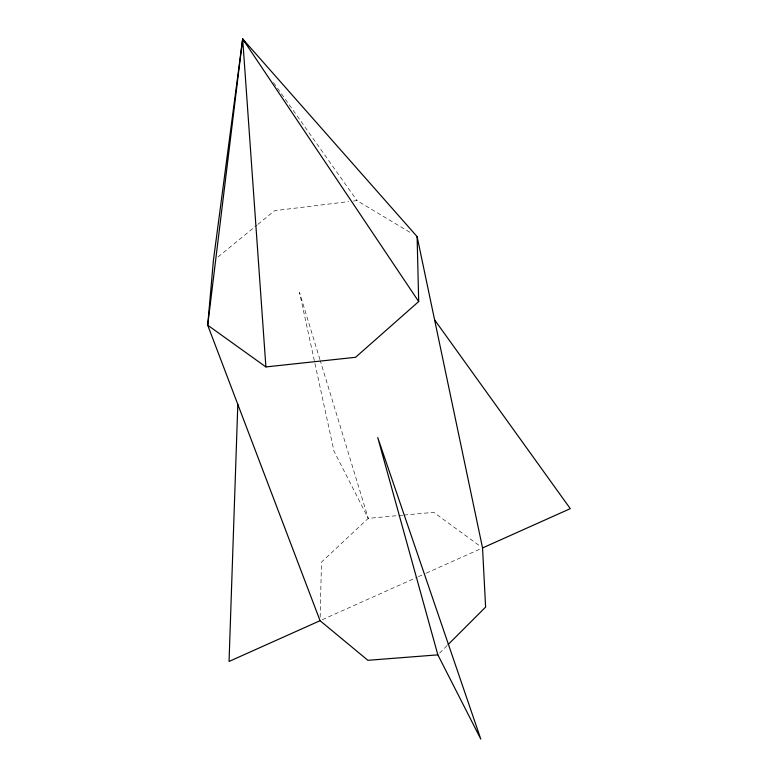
<?xml version="1.0" encoding="UTF-8"?>
<svg xmlns="http://www.w3.org/2000/svg" width="778" height="778" viewBox="0 0 778 778"><rect width="100%" height="100%" fill="white"/><g stroke="black" fill="none" stroke-linecap="round" stroke-linejoin="round"><path stroke-width="0.58" stroke-dasharray="3.89 2.92" d="M320.157 617.11L321.499 562.105L368.247 518.333L402.761 515.172M439.551 653.141L447.224 645.468M218.015 256.935L256.993 225.085M257.917 224.327L274.624 210.682L348.651 201.619M322.277 619.706L417.329 577.15M418.438 576.654L425.07 573.678M426.169 573.182L481.436 548.441M353.426 201.035L357.005 200.598L410.891 232.894M403.947 515.065L433.696 512.332L480.59 546.526M273.525 82.546L357.005 200.598M319.952 359.631L299.501 292.44L333.986 451.123L368.247 518.333L320.303 360.788"/><path stroke-width="1.17" d="M237.815 404.395L229.053 661.446L320.069 620.698L367.897 660.308L437.849 654.852L480.794 739.1L377.748 437.567L437.849 654.852M448.079 644.612L485.608 607.083L482.545 547.945L417.105 236.619L242.668 38.9L213.376 260.718L207.707 325.204L320.069 620.698M417.105 236.619L418.69 301.563L355.546 357.306L265.901 366.924L207.707 325.204L242.668 38.9L245.469 42.868M482.545 547.945L570.293 508.656L434.601 319.846M418.69 301.563L242.668 38.9L265.901 366.924"/></g></svg>
